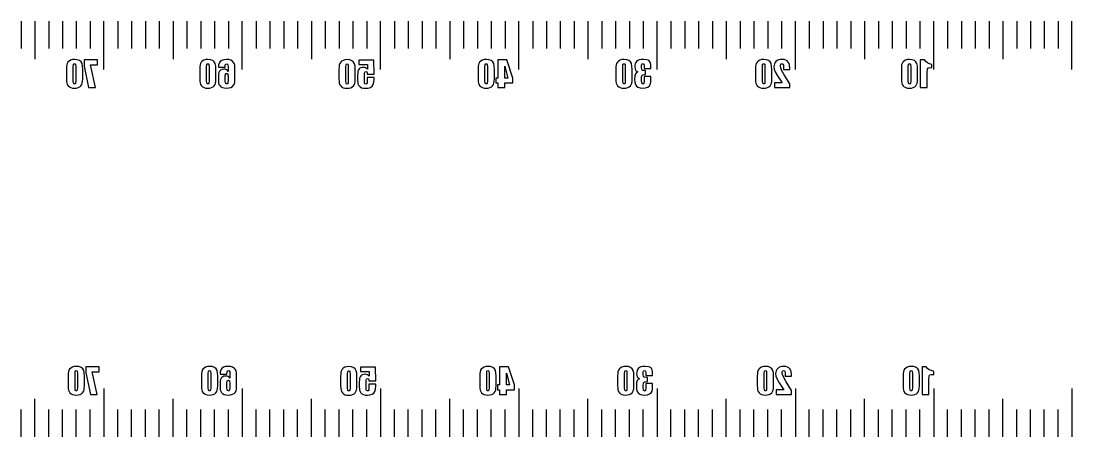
# Model space of a CAD drawing. Header units: millimetres. Extents: x -73 to 81, y -16 to 70.
# Drawn here: x 5 to 81, y -16.1 to 14.1 of the extents above; entities that cross this region are included whole.
import ezdxf

# ---------------------------------------------------------------- set-up
doc = ezdxf.new("R2010")
doc.units = ezdxf.units.MM
doc.layers.add('Layer1', color=70, linetype='Continuous')

msp = doc.modelspace()

# ---------------------------------------------------------------- linework, layer by layer
at = {"layer": 'Layer1'}
for points in [[(5, 14.05), (5, 12.05)], [(6, 14.05), (6, 11.3)], [(7, 14.05), (7, 12.05)], [(8, 14.05), (8, 12.05)], [(9, 14.05), (9, 12.05)], [(10, 14.05), (10, 12.05)], [(11, 10.55), (11, 14.05)], [(12, 14.05), (12, 12.05)], [(13, 14.05), (13, 12.05)], [(14, 14.05), (14, 12.05)], [(15, 14.05), (15, 12.05)], [(16, 14.05), (16, 11.3)], [(17, 14.05), (17, 12.05)], [(18, 14.05), (18, 12.05)], [(19, 14.05), (19, 12.05)], [(20, 14.05), (20, 12.05)], [(21, 10.55), (21, 14.05)], [(22, 14.05), (22, 12.05)], [(23, 14.05), (23, 12.05)], [(24, 14.05), (24, 12.05)], [(25, 14.05), (25, 12.05)], [(26, 14.05), (26, 11.3)], [(27, 14.05), (27, 12.05)], [(28, 14.05), (28, 12.05)], [(29, 14.05), (29, 12.05)], [(30, 14.05), (30, 12.05)], [(31, 10.55), (31, 14.05)], [(32, 14.05), (32, 12.05)], [(33, 14.05), (33, 12.05)], [(34, 14.05), (34, 12.05)], [(35, 14.05), (35, 12.05)], [(36, 14.05), (36, 11.3)], [(37, 14.05), (37, 12.05)], [(38, 14.05), (38, 12.05)], [(39, 14.05), (39, 12.05)], [(40, 14.05), (40, 12.05)], [(41, 10.55), (41, 14.05)], [(42, 14.05), (42, 12.05)], [(43, 14.05), (43, 12.05)], [(44, 14.05), (44, 12.05)], [(45, 14.05), (45, 12.05)], [(46, 14.05), (46, 11.3)], [(47, 14.05), (47, 12.05)], [(48, 14.05), (48, 12.05)], [(49, 14.05), (49, 12.05)], [(50, 14.05), (50, 12.05)], [(51, 10.55), (51, 14.05)], [(52, 14.05), (52, 12.05)], [(53, 14.05), (53, 12.05)], [(54, 14.05), (54, 12.05)], [(55, 14.05), (55, 12.05)], [(56, 14.05), (56, 11.3)], [(57, 14.05), (57, 12.05)], [(58, 14.05), (58, 12.05)], [(59, 14.05), (59, 12.05)], [(60, 14.05), (60, 12.05)], [(61, 10.55), (61, 14.05)], [(62, 14.05), (62, 12.05)], [(63, 14.05), (63, 12.05)], [(64, 14.05), (64, 12.05)], [(65, 14.05), (65, 12.05)], [(66, 14.05), (66, 11.3)], [(67, 14.05), (67, 12.05)], [(68, 14.05), (68, 12.05)], [(69, 14.05), (69, 12.05)], [(70, 14.05), (70, 12.05)], [(71, 10.55), (71, 14), (71, 14.05)], [(72, 14.05), (72, 12.05)], [(73, 14.05), (73, 12.05)], [(74, 14.05), (74, 12.05)], [(75, 14.05), (75, 12.05)], [(76, 14.05), (76, 11.3)], [(77, 14.05), (77, 12.05)], [(78, 14.05), (78, 12.05)], [(79, 14.05), (79, 12.05)], [(80, 14.05), (80, 12.05)], [(81, 10.55), (81, 14.05)], [(11, -12.55), (11, -16.05)], [(21, -12.55), (21, -16.05)], [(31, -12.55), (31, -16.05)], [(41, -12.55), (41, -16.05)], [(51, -12.55), (51, -16.05)], [(61, -12.55), (61, -16.05)], [(71, -12.55), (71, -16.05)], [(81, -12.55), (81, -16), (81, -16.05)], [(6, -16.05), (6, -13.3)], [(16, -16.05), (16, -13.3)], [(26, -16.05), (26, -13.3)], [(36, -16.05), (36, -13.3)], [(46, -16.05), (46, -13.3)], [(56, -16.05), (56, -13.3)], [(66, -16.05), (66, -13.3)], [(76, -16.05), (76, -13.3)], [(5, -16.05), (5, -14.05)], [(7, -16.05), (7, -14.05)], [(8, -16.05), (8, -14.05)], [(9, -16.05), (9, -14.05)], [(10, -16.05), (10, -14.05)], [(12, -16.05), (12, -14.05)], [(13, -16.05), (13, -14.05)], [(14, -16.05), (14, -14.05)], [(15, -16.05), (15, -14.05)], [(17, -16.05), (17, -14.05)], [(18, -16.05), (18, -14.05)], [(19, -16.05), (19, -14.05)], [(20, -16.05), (20, -14.05)], [(22, -16.05), (22, -14.05)], [(23, -16.05), (23, -14.05)], [(24, -16.05), (24, -14.05)], [(25, -16.05), (25, -14.05)], [(27, -16.05), (27, -14.05)], [(28, -16.05), (28, -14.05)], [(29, -16.05), (29, -14.05)], [(30, -16.05), (30, -14.05)], [(32, -16.05), (32, -14.05)], [(33, -16.05), (33, -14.05)], [(34, -16.05), (34, -14.05)], [(35, -16.05), (35, -14.05)], [(37, -16.05), (37, -14.05)], [(38, -16.05), (38, -14.05)], [(39, -16.05), (39, -14.05)], [(40, -16.05), (40, -14.05)], [(42, -16.05), (42, -14.05)], [(43, -16.05), (43, -14.05)], [(44, -16.05), (44, -14.05)], [(45, -16.05), (45, -14.05)], [(47, -16.05), (47, -14.05)], [(48, -16.05), (48, -14.05)], [(49, -16.05), (49, -14.05)], [(50, -16.05), (50, -14.05)], [(52, -16.05), (52, -14.05)], [(53, -16.05), (53, -14.05)], [(54, -16.05), (54, -14.05)], [(55, -16.05), (55, -14.05)], [(57, -16.05), (57, -14.05)], [(58, -16.05), (58, -14.05)], [(59, -16.05), (59, -14.05)], [(60, -16.05), (60, -14.05)], [(62, -16.05), (62, -14.05)], [(63, -16.05), (63, -14.05)], [(64, -16.05), (64, -14.05)], [(65, -16.05), (65, -14.05)], [(67, -16.05), (67, -14.05)], [(68, -16.05), (68, -14.05)], [(69, -16.05), (69, -14.05)], [(70, -16.05), (70, -14.05)], [(72, -16.05), (72, -14.05)], [(73, -16.05), (73, -14.05)], [(74, -16.05), (74, -14.05)], [(75, -16.05), (75, -14.05)], [(77, -16.05), (77, -14.05)], [(78, -16.05), (78, -14.05)], [(79, -16.05), (79, -14.05)], [(80, -16.05), (80, -14.05)]]:
    msp.add_lwpolyline(points, dxfattribs=at)
for points in [[(8.339, 10.982), (8.305, 10.884), (8.288, 10.749), (8.283, 10.553), (8.283, 9.886), (8.289, 9.689), (8.307, 9.555), (8.345, 9.454), (8.41, 9.361), (8.496, 9.283), (8.598, 9.231), (8.714, 9.201), (8.843, 9.192), (9.007, 9.202), (9.141, 9.233), (9.248, 9.286), (9.33, 9.362), (9.39, 9.452), (9.43, 9.547), (9.452, 9.672), (9.46, 9.855), (9.46, 10.553), (9.448, 10.794), (9.412, 10.965), (9.341, 11.089), (9.223, 11.185), (9.067, 11.247), (8.881, 11.268), (8.725, 11.254), (8.587, 11.211), (8.473, 11.147), (8.393, 11.07)], [(8.918, 9.508), (8.872, 9.499), (8.826, 9.51), (8.799, 9.541), (8.782, 9.73), (8.782, 10.721), (8.797, 10.92), (8.823, 10.95), (8.869, 10.961), (8.916, 10.95), (8.943, 10.918), (8.961, 10.721), (8.961, 9.745), (8.944, 9.535)], [(10.525, 10.87), (10.525, 11.23), (9.571, 11.23), (9.571, 10.794), (9.89, 9.23), (10.386, 9.23), (10.031, 10.87)], [(17.977, 10.982), (17.943, 10.884), (17.926, 10.749), (17.921, 10.553), (17.921, 9.886), (17.927, 9.689), (17.945, 9.555), (17.983, 9.454), (18.048, 9.361), (18.134, 9.283), (18.236, 9.231), (18.352, 9.201), (18.481, 9.192), (18.645, 9.202), (18.779, 9.233), (18.886, 9.286), (18.968, 9.362), (19.028, 9.452), (19.068, 9.547), (19.09, 9.672), (19.098, 9.855), (19.098, 10.553), (19.086, 10.794), (19.05, 10.965), (18.979, 11.089), (18.861, 11.185), (18.705, 11.247), (18.518, 11.268), (18.363, 11.254), (18.224, 11.211), (18.111, 11.147), (18.031, 11.07)], [(18.556, 9.508), (18.51, 9.499), (18.464, 9.51), (18.437, 9.541), (18.42, 9.73), (18.42, 10.721), (18.435, 10.92), (18.461, 10.95), (18.507, 10.961), (18.554, 10.95), (18.581, 10.918), (18.599, 10.721), (18.599, 9.745), (18.582, 9.535)], [(19.937, 10.937), (19.965, 10.877), (19.969, 10.727), (19.969, 10.408), (19.922, 10.479), (19.856, 10.529), (19.774, 10.559), (19.674, 10.569), (19.544, 10.55), (19.431, 10.495), (19.346, 10.413), (19.298, 10.317), (19.277, 10.195), (19.27, 10.037), (19.27, 9.877), (19.286, 9.565), (19.315, 9.466), (19.371, 9.375), (19.454, 9.298), (19.563, 9.24), (19.695, 9.204), (19.846, 9.192), (20.03, 9.205), (20.176, 9.247), (20.29, 9.315), (20.375, 9.407), (20.43, 9.514), (20.456, 9.626), (20.468, 10.072), (20.468, 10.349), (20.457, 10.826), (20.431, 10.944), (20.371, 11.054), (20.282, 11.148), (20.166, 11.216), (20.025, 11.256), (19.865, 11.269), (19.674, 11.252), (19.52, 11.201), (19.405, 11.12), (19.328, 11.01), (19.284, 10.87), (19.27, 10.699), (19.769, 10.699), (19.772, 10.875), (19.801, 10.936), (19.874, 10.961)], [(28.047, 10.971), (28.013, 10.873), (27.996, 10.738), (27.991, 10.542), (27.991, 9.875), (27.997, 9.678), (28.015, 9.543), (28.053, 9.443), (28.118, 9.35), (28.204, 9.272), (28.306, 9.22), (28.422, 9.19), (28.551, 9.18), (28.715, 9.191), (28.849, 9.222), (28.956, 9.275), (29.038, 9.351), (29.098, 9.441), (29.138, 9.535), (29.16, 9.661), (29.168, 9.844), (29.168, 10.542), (29.156, 10.782), (29.12, 10.954), (29.049, 11.078), (28.931, 11.174), (28.775, 11.236), (28.588, 11.257), (28.433, 11.242), (28.294, 11.199), (28.181, 11.136), (28.1, 11.059)], [(28.626, 9.497), (28.58, 9.488), (28.534, 9.498), (28.507, 9.53), (28.49, 9.719), (28.49, 10.71), (28.505, 10.909), (28.531, 10.939), (28.577, 10.949), (28.623, 10.939), (28.651, 10.907), (28.669, 10.71), (28.669, 9.734), (28.652, 9.524)], [(29.892, 10.378), (29.939, 10.388), (29.997, 10.367), (30.027, 10.322), (30.034, 10.211), (30.528, 10.211), (30.507, 11.219), (29.436, 11.219), (29.436, 10.899), (30.055, 10.899), (30.055, 10.559), (29.993, 10.619), (29.922, 10.662), (29.843, 10.687), (29.756, 10.696), (29.659, 10.689), (29.575, 10.667), (29.503, 10.631), (29.444, 10.581), (29.398, 10.509), (29.365, 10.412), (29.345, 10.287), (29.338, 10.136), (29.338, 9.851), (29.359, 9.539), (29.391, 9.443), (29.446, 9.355), (29.526, 9.28), (29.632, 9.225), (29.764, 9.192), (29.923, 9.18), (30.104, 9.197), (30.262, 9.248), (30.388, 9.331), (30.471, 9.448), (30.517, 9.618), (30.533, 9.861), (30.533, 9.97), (30.034, 9.97), (30.034, 9.845), (30.02, 9.569), (29.99, 9.508), (29.926, 9.488), (29.866, 9.511), (29.842, 9.562), (29.837, 9.798), (29.837, 10.194), (29.843, 10.289), (29.861, 10.348)], [(38.108, 10.982), (38.075, 10.884), (38.058, 10.749), (38.052, 10.553), (38.052, 9.886), (38.059, 9.689), (38.077, 9.555), (38.115, 9.454), (38.18, 9.361), (38.266, 9.283), (38.367, 9.231), (38.484, 9.201), (38.613, 9.192), (38.777, 9.202), (38.911, 9.233), (39.018, 9.286), (39.1, 9.362), (39.16, 9.452), (39.2, 9.547), (39.222, 9.672), (39.23, 9.855), (39.23, 10.553), (39.218, 10.794), (39.182, 10.965), (39.111, 11.089), (38.993, 11.185), (38.837, 11.247), (38.65, 11.268), (38.495, 11.254), (38.356, 11.211), (38.243, 11.147), (38.162, 11.07)], [(38.688, 9.508), (38.642, 9.499), (38.596, 9.51), (38.569, 9.541), (38.552, 9.73), (38.552, 10.721), (38.567, 10.92), (38.593, 10.95), (38.639, 10.961), (38.685, 10.95), (38.713, 10.918), (38.731, 10.721), (38.731, 9.745), (38.714, 9.535)], [(39.333, 9.582), (39.476, 9.582), (39.476, 9.23), (39.975, 9.23), (39.975, 9.582), (40.568, 9.582), (40.568, 9.923), (40.136, 11.23), (39.476, 11.23), (39.476, 9.923), (39.333, 9.923)], [(39.975, 9.923), (39.975, 10.774), (40.195, 9.923)], [(48.072, 10.982), (48.039, 10.884), (48.022, 10.749), (48.016, 10.553), (48.016, 9.886), (48.023, 9.689), (48.041, 9.555), (48.079, 9.454), (48.144, 9.361), (48.229, 9.283), (48.331, 9.231), (48.448, 9.201), (48.577, 9.192), (48.741, 9.202), (48.875, 9.233), (48.981, 9.286), (49.064, 9.362), (49.124, 9.452), (49.164, 9.547), (49.186, 9.672), (49.194, 9.855), (49.194, 10.553), (49.182, 10.794), (49.146, 10.965), (49.075, 11.089), (48.957, 11.185), (48.801, 11.247), (48.614, 11.268), (48.459, 11.254), (48.32, 11.211), (48.207, 11.147), (48.126, 11.07)], [(48.651, 9.508), (48.606, 9.499), (48.56, 9.51), (48.533, 9.541), (48.515, 9.73), (48.515, 10.721), (48.531, 10.92), (48.557, 10.95), (48.603, 10.961), (48.649, 10.95), (48.677, 10.918), (48.695, 10.721), (48.695, 9.745), (48.678, 9.535)], [(49.921, 10.952), (49.961, 10.961), (50.004, 10.952), (50.032, 10.925), (50.051, 10.775), (50.051, 10.611), (50.55, 10.611), (50.55, 10.781), (50.542, 10.913), (50.517, 11.022), (50.476, 11.107), (50.419, 11.169), (50.344, 11.213), (50.25, 11.244), (50.003, 11.269), (49.839, 11.261), (49.703, 11.234), (49.596, 11.191), (49.518, 11.13), (49.463, 11.053), (49.423, 10.963), (49.399, 10.86), (49.391, 10.742), (49.403, 10.598), (49.437, 10.5), (49.5, 10.428), (49.598, 10.363), (49.498, 10.313), (49.428, 10.238), (49.387, 10.092), (49.373, 9.829), (49.386, 9.617), (49.427, 9.459), (49.501, 9.343), (49.615, 9.259), (49.767, 9.207), (49.957, 9.19), (50.169, 9.21), (50.329, 9.27), (50.442, 9.359), (50.507, 9.465), (50.539, 9.623), (50.55, 9.866), (50.55, 10.024), (50.051, 10.024), (50.051, 9.699), (50.035, 9.534), (50.011, 9.508), (49.967, 9.499), (49.919, 9.51), (49.89, 9.544), (49.872, 9.776), (49.872, 9.914), (49.878, 10.014), (49.898, 10.082), (49.93, 10.126), (49.974, 10.152), (50.171, 10.171), (50.171, 10.461), (49.951, 10.475), (49.915, 10.497), (49.89, 10.534), (49.872, 10.678), (49.872, 10.789), (49.877, 10.876), (49.893, 10.927)], [(58.172, 10.982), (58.139, 10.884), (58.122, 10.749), (58.116, 10.553), (58.116, 9.886), (58.122, 9.689), (58.141, 9.555), (58.179, 9.454), (58.243, 9.361), (58.329, 9.283), (58.431, 9.231), (58.548, 9.201), (58.677, 9.192), (58.841, 9.202), (58.975, 9.233), (59.081, 9.286), (59.164, 9.362), (59.224, 9.452), (59.264, 9.547), (59.286, 9.672), (59.293, 9.855), (59.293, 10.553), (59.282, 10.794), (59.246, 10.965), (59.175, 11.089), (59.057, 11.185), (58.901, 11.247), (58.714, 11.268), (58.558, 11.254), (58.42, 11.211), (58.307, 11.147), (58.226, 11.07)], [(58.751, 9.508), (58.705, 9.499), (58.659, 9.51), (58.633, 9.541), (58.615, 9.73), (58.615, 10.721), (58.631, 10.92), (58.657, 10.95), (58.703, 10.961), (58.749, 10.95), (58.777, 10.918), (58.794, 10.721), (58.794, 9.745), (58.778, 9.535)], [(59.976, 10.95), (60.026, 10.961), (60.076, 10.949), (60.111, 10.916), (60.132, 10.85), (60.138, 10.739), (60.138, 10.549), (60.586, 10.549), (60.586, 10.622), (60.568, 10.887), (60.538, 10.983), (60.483, 11.078), (60.405, 11.16), (60.306, 11.22), (60.187, 11.256), (60.046, 11.268), (59.906, 11.259), (59.784, 11.231), (59.681, 11.185), (59.596, 11.121), (59.529, 11.042), (59.481, 10.953), (59.453, 10.855), (59.443, 10.747), (59.464, 10.57), (59.529, 10.384), (59.698, 10.085), (60.035, 9.571), (59.487, 9.571), (59.487, 9.23), (60.586, 9.23), (60.585, 9.515), (60.196, 10.161), (60.005, 10.503), (59.936, 10.672), (59.913, 10.799), (59.92, 10.87), (59.941, 10.92)], [(68.717, 10.982), (68.683, 10.884), (68.666, 10.749), (68.66, 10.553), (68.66, 9.886), (68.667, 9.689), (68.685, 9.555), (68.723, 9.454), (68.788, 9.361), (68.874, 9.283), (68.975, 9.231), (69.092, 9.201), (69.221, 9.192), (69.385, 9.202), (69.519, 9.233), (69.626, 9.286), (69.708, 9.362), (69.768, 9.452), (69.808, 9.547), (69.83, 9.672), (69.838, 9.855), (69.838, 10.553), (69.826, 10.794), (69.79, 10.965), (69.719, 11.089), (69.601, 11.185), (69.445, 11.247), (69.258, 11.268), (69.103, 11.254), (68.964, 11.211), (68.851, 11.147), (68.77, 11.07)], [(69.296, 9.508), (69.25, 9.499), (69.204, 9.51), (69.177, 9.541), (69.16, 9.73), (69.16, 10.721), (69.175, 10.92), (69.201, 10.95), (69.247, 10.961), (69.293, 10.95), (69.321, 10.918), (69.339, 10.721), (69.339, 9.745), (69.322, 9.535)], [(70.563, 10.623), (70.603, 10.652), (70.684, 10.67), (70.826, 10.676), (70.875, 10.676), (70.875, 10.91), (70.705, 10.959), (70.557, 11.029), (70.43, 11.119), (70.326, 11.23), (70.032, 11.23), (70.032, 9.23), (70.531, 9.23), (70.531, 10.302), (70.542, 10.581)], [(19.914, 10.251), (19.945, 10.222), (19.963, 10.167), (19.969, 10.075), (19.969, 9.713), (19.963, 9.604), (19.946, 9.54), (19.916, 9.509), (19.87, 9.499), (19.803, 9.531), (19.777, 9.589), (19.769, 9.7), (19.769, 10.075), (19.775, 10.164), (19.792, 10.221), (19.823, 10.25), (19.869, 10.26)], [(8.463, -11.226), (8.43, -11.324), (8.413, -11.459), (8.407, -11.655), (8.407, -12.322), (8.413, -12.519), (8.432, -12.653), (8.47, -12.754), (8.534, -12.847), (8.62, -12.925), (8.722, -12.977), (8.839, -13.007), (8.968, -13.017), (9.132, -13.006), (9.266, -12.975), (9.372, -12.922), (9.455, -12.846), (9.515, -12.756), (9.555, -12.661), (9.577, -12.536), (9.584, -12.353), (9.584, -11.655), (9.573, -11.414), (9.537, -11.243), (9.466, -11.119), (9.348, -11.023), (9.191, -10.961), (9.005, -10.94), (8.849, -10.954), (8.711, -10.998), (8.598, -11.061), (8.517, -11.138)], [(9.042, -12.7), (8.996, -12.709), (8.95, -12.699), (8.924, -12.667), (8.906, -12.478), (8.906, -11.487), (8.922, -11.288), (8.948, -11.258), (8.994, -11.248), (9.04, -11.258), (9.067, -11.29), (9.085, -11.487), (9.085, -12.463), (9.069, -12.673)], [(10.649, -11.338), (10.649, -10.978), (9.696, -10.978), (9.696, -11.414), (10.014, -12.978), (10.511, -12.978), (10.156, -11.338)], [(18.101, -11.226), (18.068, -11.324), (18.051, -11.459), (18.045, -11.655), (18.045, -12.322), (18.051, -12.519), (18.07, -12.653), (18.108, -12.754), (18.172, -12.847), (18.258, -12.925), (18.36, -12.977), (18.477, -13.007), (18.606, -13.017), (18.77, -13.006), (18.904, -12.975), (19.01, -12.922), (19.093, -12.846), (19.153, -12.756), (19.193, -12.661), (19.215, -12.536), (19.222, -12.353), (19.222, -11.655), (19.211, -11.414), (19.175, -11.243), (19.104, -11.119), (18.986, -11.023), (18.829, -10.961), (18.643, -10.94), (18.487, -10.954), (18.349, -10.998), (18.236, -11.061), (18.155, -11.138)], [(18.68, -12.7), (18.634, -12.709), (18.588, -12.699), (18.562, -12.667), (18.544, -12.478), (18.544, -11.487), (18.56, -11.288), (18.585, -11.258), (18.632, -11.248), (18.678, -11.258), (18.705, -11.29), (18.723, -11.487), (18.723, -12.463), (18.707, -12.673)], [(20.061, -11.271), (20.09, -11.332), (20.093, -11.481), (20.093, -11.8), (20.046, -11.73), (19.981, -11.679), (19.898, -11.649), (19.798, -11.639), (19.669, -11.658), (19.556, -11.713), (19.47, -11.795), (19.423, -11.891), (19.401, -12.013), (19.394, -12.172), (19.394, -12.331), (19.41, -12.644), (19.44, -12.742), (19.496, -12.833), (19.579, -12.911), (19.688, -12.968), (19.819, -13.005), (19.971, -13.017), (20.154, -13.003), (20.301, -12.961), (20.415, -12.893), (20.499, -12.801), (20.554, -12.694), (20.581, -12.582), (20.592, -12.136), (20.592, -11.859), (20.582, -11.382), (20.555, -11.264), (20.496, -11.154), (20.407, -11.06), (20.29, -10.993), (20.15, -10.952), (19.99, -10.939), (19.798, -10.956), (19.645, -11.007), (19.529, -11.089), (19.452, -11.198), (19.409, -11.338), (19.394, -11.51), (19.893, -11.51), (19.896, -11.334), (19.926, -11.272), (19.998, -11.248)], [(28.171, -11.237), (28.138, -11.336), (28.121, -11.47), (28.115, -11.667), (28.115, -12.334), (28.121, -12.53), (28.14, -12.665), (28.178, -12.765), (28.242, -12.859), (28.328, -12.936), (28.43, -12.988), (28.547, -13.018), (28.676, -13.028), (28.84, -13.018), (28.974, -12.987), (29.08, -12.934), (29.163, -12.857), (29.223, -12.767), (29.263, -12.673), (29.285, -12.547), (29.292, -12.365), (29.292, -11.667), (29.28, -11.426), (29.245, -11.254), (29.174, -11.13), (29.056, -11.034), (28.899, -10.972), (28.713, -10.951), (28.557, -10.966), (28.419, -11.009), (28.306, -11.073), (28.225, -11.149)], [(28.75, -12.711), (28.704, -12.72), (28.658, -12.71), (28.631, -12.678), (28.614, -12.489), (28.614, -11.499), (28.63, -11.299), (28.655, -11.269), (28.702, -11.259), (28.748, -11.27), (28.775, -11.302), (28.793, -11.499), (28.793, -12.474), (28.777, -12.685)], [(30.017, -11.83), (30.063, -11.82), (30.121, -11.841), (30.152, -11.886), (30.158, -11.998), (30.652, -11.998), (30.631, -10.99), (29.56, -10.99), (29.56, -11.31), (30.179, -11.31), (30.179, -11.649), (30.117, -11.589), (30.047, -11.546), (29.968, -11.521), (29.88, -11.512), (29.784, -11.519), (29.699, -11.541), (29.628, -11.577), (29.568, -11.628), (29.522, -11.699), (29.489, -11.796), (29.469, -11.921), (29.463, -12.072), (29.463, -12.357), (29.483, -12.669), (29.515, -12.765), (29.57, -12.853), (29.65, -12.928), (29.756, -12.983), (29.889, -13.017), (30.047, -13.028), (30.228, -13.011), (30.387, -12.961), (30.513, -12.877), (30.596, -12.76), (30.642, -12.59), (30.657, -12.347), (30.657, -12.239), (30.158, -12.239), (30.158, -12.363), (30.145, -12.639), (30.114, -12.7), (30.051, -12.72), (29.991, -12.697), (29.966, -12.646), (29.962, -12.41), (29.962, -12.014), (29.968, -11.919), (29.985, -11.861)], [(38.233, -11.226), (38.2, -11.324), (38.183, -11.459), (38.177, -11.655), (38.177, -12.322), (38.183, -12.519), (38.202, -12.653), (38.24, -12.754), (38.304, -12.847), (38.39, -12.925), (38.492, -12.977), (38.608, -13.007), (38.738, -13.017), (38.902, -13.006), (39.036, -12.975), (39.142, -12.922), (39.225, -12.846), (39.285, -12.756), (39.325, -12.661), (39.347, -12.536), (39.354, -12.353), (39.354, -11.655), (39.342, -11.414), (39.307, -11.243), (39.236, -11.119), (39.118, -11.023), (38.961, -10.961), (38.775, -10.94), (38.619, -10.954), (38.481, -10.998), (38.368, -11.061), (38.287, -11.138)], [(38.812, -12.7), (38.766, -12.709), (38.72, -12.699), (38.693, -12.667), (38.676, -12.478), (38.676, -11.487), (38.692, -11.288), (38.717, -11.258), (38.764, -11.248), (38.81, -11.258), (38.837, -11.29), (38.855, -11.487), (38.855, -12.463), (38.839, -12.673)], [(39.458, -12.626), (39.6, -12.626), (39.6, -12.978), (40.099, -12.978), (40.099, -12.626), (40.692, -12.626), (40.692, -12.285), (40.261, -10.978), (39.6, -10.978), (39.6, -12.285), (39.458, -12.285)], [(48.197, -11.226), (48.164, -11.324), (48.147, -11.459), (48.141, -11.655), (48.141, -12.322), (48.147, -12.519), (48.166, -12.653), (48.204, -12.754), (48.268, -12.847), (48.354, -12.925), (48.456, -12.977), (48.572, -13.007), (48.702, -13.017), (48.866, -13.006), (48.999, -12.975), (49.106, -12.922), (49.188, -12.846), (49.249, -12.756), (49.289, -12.661), (49.311, -12.536), (49.318, -12.353), (49.318, -11.655), (49.306, -11.414), (49.271, -11.243), (49.2, -11.119), (49.082, -11.023), (48.925, -10.961), (48.739, -10.94), (48.583, -10.954), (48.445, -10.998), (48.331, -11.061), (48.251, -11.138)], [(48.776, -12.7), (48.73, -12.709), (48.684, -12.699), (48.657, -12.667), (48.64, -12.478), (48.64, -11.487), (48.655, -11.288), (48.681, -11.258), (48.728, -11.248), (48.774, -11.258), (48.801, -11.29), (48.819, -11.487), (48.819, -12.463), (48.802, -12.673)], [(50.046, -11.256), (50.085, -11.248), (50.129, -11.256), (50.156, -11.283), (50.176, -11.433), (50.176, -11.597), (50.675, -11.597), (50.675, -11.427), (50.666, -11.295), (50.642, -11.187), (50.601, -11.101), (50.544, -11.04), (50.469, -10.995), (50.374, -10.964), (50.127, -10.939), (49.963, -10.948), (49.828, -10.974), (49.721, -11.017), (49.643, -11.078), (49.587, -11.155), (49.548, -11.245), (49.524, -11.349), (49.516, -11.466), (49.527, -11.611), (49.562, -11.709), (49.625, -11.78), (49.722, -11.845), (49.623, -11.895), (49.553, -11.97), (49.511, -12.116), (49.497, -12.379), (49.511, -12.591), (49.552, -12.749), (49.626, -12.865), (49.739, -12.949), (49.892, -13.001), (50.082, -13.018), (50.293, -12.998), (50.454, -12.938), (50.566, -12.85), (50.632, -12.743), (50.664, -12.585), (50.675, -12.342), (50.675, -12.184), (50.176, -12.184), (50.176, -12.509), (50.16, -12.674), (50.135, -12.7), (50.092, -12.709), (50.043, -12.698), (50.015, -12.665), (49.996, -12.432), (49.996, -12.294), (50.003, -12.195), (50.022, -12.126), (50.054, -12.082), (50.099, -12.056), (50.295, -12.037), (50.295, -11.747), (50.075, -11.733), (50.039, -11.712), (50.015, -11.674), (49.996, -11.531), (49.996, -11.419), (50.002, -11.332), (50.018, -11.281)], [(58.297, -11.226), (58.264, -11.324), (58.247, -11.459), (58.241, -11.655), (58.241, -12.322), (58.247, -12.519), (58.266, -12.653), (58.304, -12.754), (58.368, -12.847), (58.454, -12.925), (58.556, -12.977), (58.672, -13.007), (58.802, -13.017), (58.966, -13.006), (59.099, -12.975), (59.206, -12.922), (59.288, -12.846), (59.349, -12.756), (59.388, -12.661), (59.411, -12.536), (59.418, -12.353), (59.418, -11.655), (59.406, -11.414), (59.371, -11.243), (59.299, -11.119), (59.182, -11.023), (59.025, -10.961), (58.839, -10.94), (58.683, -10.954), (58.545, -10.998), (58.431, -11.061), (58.351, -11.138)], [(58.876, -12.7), (58.83, -12.709), (58.784, -12.699), (58.757, -12.667), (58.74, -12.478), (58.74, -11.487), (58.755, -11.288), (58.781, -11.258), (58.828, -11.248), (58.874, -11.258), (58.901, -11.29), (58.919, -11.487), (58.919, -12.463), (58.902, -12.673)], [(60.101, -11.258), (60.15, -11.248), (60.2, -11.259), (60.235, -11.292), (60.256, -11.359), (60.263, -11.469), (60.263, -11.659), (60.71, -11.659), (60.71, -11.586), (60.693, -11.321), (60.663, -11.225), (60.608, -11.13), (60.53, -11.048), (60.431, -10.988), (60.312, -10.952), (60.17, -10.94), (60.031, -10.949), (59.909, -10.977), (59.805, -11.023), (59.72, -11.088), (59.653, -11.166), (59.606, -11.255), (59.577, -11.353), (59.568, -11.461), (59.589, -11.638), (59.653, -11.825), (59.823, -12.124), (60.159, -12.637), (59.612, -12.637), (59.612, -12.978), (60.71, -12.978), (60.71, -12.693), (60.321, -12.047), (60.13, -11.705), (60.061, -11.537), (60.038, -11.409), (60.045, -11.338), (60.066, -11.288)], [(68.841, -11.226), (68.808, -11.324), (68.791, -11.459), (68.785, -11.655), (68.785, -12.322), (68.791, -12.519), (68.81, -12.653), (68.848, -12.754), (68.912, -12.847), (68.998, -12.925), (69.1, -12.977), (69.216, -13.007), (69.346, -13.017), (69.51, -13.006), (69.644, -12.975), (69.75, -12.922), (69.833, -12.846), (69.893, -12.756), (69.933, -12.661), (69.955, -12.536), (69.962, -12.353), (69.962, -11.655), (69.95, -11.414), (69.915, -11.243), (69.844, -11.119), (69.726, -11.023), (69.569, -10.961), (69.383, -10.94), (69.227, -10.954), (69.089, -10.998), (68.976, -11.061), (68.895, -11.138)], [(69.42, -12.7), (69.374, -12.709), (69.328, -12.699), (69.301, -12.667), (69.284, -12.478), (69.284, -11.487), (69.3, -11.288), (69.325, -11.258), (69.372, -11.248), (69.418, -11.258), (69.445, -11.29), (69.463, -11.487), (69.463, -12.463), (69.447, -12.673)], [(70.687, -11.586), (70.728, -11.556), (70.808, -11.538), (70.951, -11.532), (71, -11.532), (71, -11.299), (70.83, -11.249), (70.682, -11.18), (70.555, -11.089), (70.45, -10.978), (70.156, -10.978), (70.156, -12.978), (70.655, -12.978), (70.655, -11.906), (70.666, -11.627)], [(20.038, -11.958), (20.069, -11.986), (20.087, -12.042), (20.093, -12.133), (20.093, -12.495), (20.088, -12.605), (20.071, -12.668), (20.04, -12.699), (19.995, -12.709), (19.928, -12.678), (19.902, -12.619), (19.893, -12.508), (19.893, -12.133), (19.899, -12.044), (19.917, -11.988), (19.948, -11.958), (19.993, -11.948)], [(40.099, -12.285), (40.099, -11.434), (40.32, -12.285)]]:
    msp.add_lwpolyline(points, close=True, dxfattribs=at)

doc.saveas('drawing.dxf')
